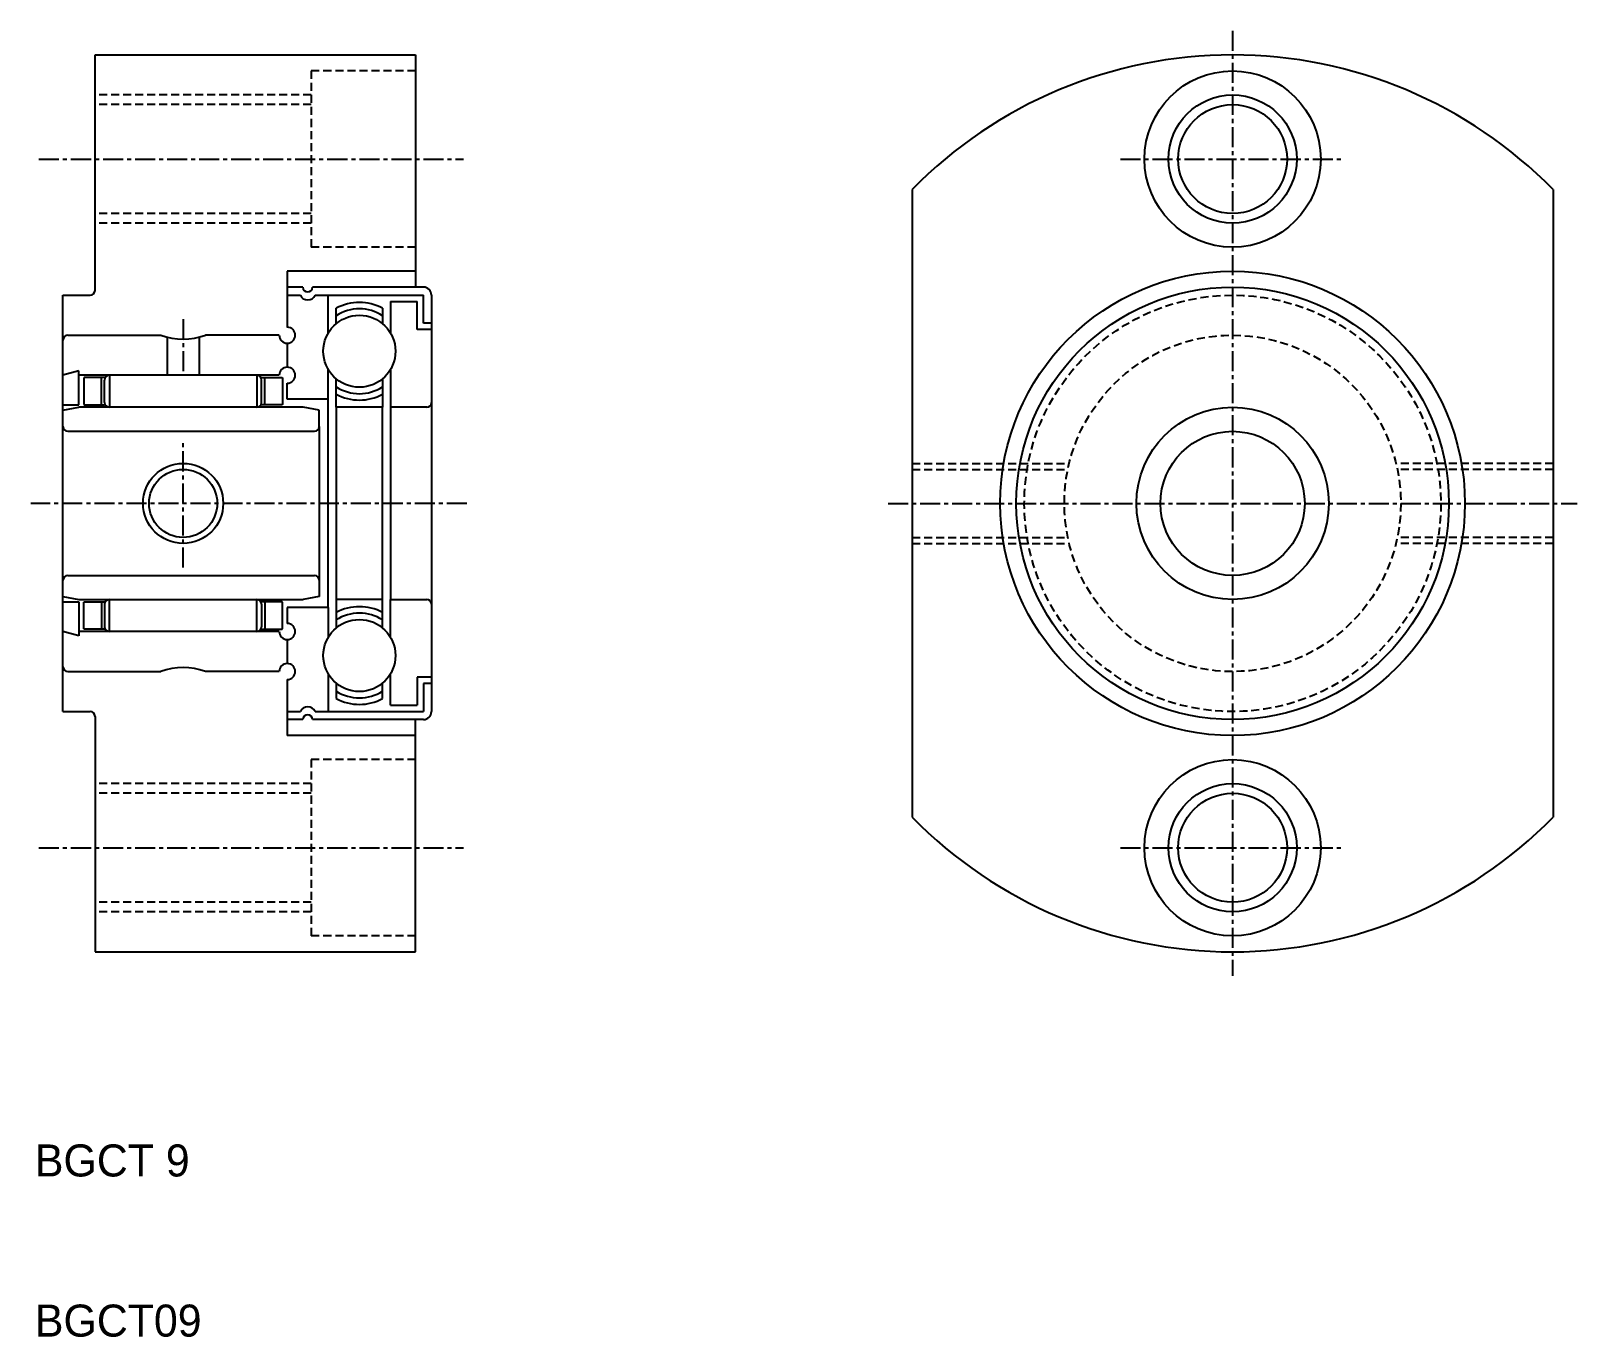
# Model space of a CAD drawing. Extents: x 101.1 to 197.6, y 45.7 to 127.3.
import ezdxf

# ---------------------------------------------------------------- set-up
doc = ezdxf.new("R2010")
doc.units = 0
doc.linetypes.add('CENTER', pattern=[2, 1.25, -0.25, 0.25, -0.25])
doc.linetypes.add('DASHED', pattern=[0.75, 0.5, -0.25])
doc.layers.get('0').update_dxf_attribs({"linetype": 'CONTINUOUS'})
doc.layers.add('CENTER', color=1, linetype='CENTER')

msp = doc.modelspace()

# ---------------------------------------------------------------- linework, layer by layer
at = {"color": 7, "linetype": 'CONTINUOUS'}
for p, q in [((105.114, 125.799), (125.114, 125.799)), ((105.114, 111.099), (105.114, 125.799)), ((125.114, 125.799), (125.114, 111.299)), ((156.114, 117.395), (156.114, 78.203)), ((196.114, 117.395), (196.114, 78.203)), ((117.114, 112.299), (117.114, 108.799)), ((125.114, 112.299), (117.114, 112.299)), ((118.09, 111.299), (117.114, 111.299)), ((125.614, 111.299), (118.69, 111.299)), ((103.114, 84.799), (103.114, 110.799)), ((103.114, 110.799), (104.814, 110.799)), ((117.114, 110.799), (117.932, 110.799)), ((118.848, 110.799), (125.614, 110.799)), ((119.666, 108.424), (119.666, 110.799)), ((123.563, 110.399), (125.214, 110.399)), ((123.563, 110.399), (123.563, 108.424)), ((125.214, 108.649), (125.214, 110.399)), ((125.614, 109.049), (125.614, 110.799)), ((126.114, 110.799), (126.114, 84.799)), ((120.166, 109.021), (120.166, 109.983)), ((123.063, 109.983), (123.063, 109.021)), ((126.114, 109.049), (125.614, 109.049)), ((103.414, 108.299), (109.222, 108.299)), ((109.614, 108.176), (109.614, 105.799)), ((111.614, 108.176), (111.614, 105.799)), ((116.614, 108.299), (112.006, 108.299)), ((126.114, 108.649), (125.214, 108.649)), ((117.114, 107.799), (117.114, 106.299)), ((119.666, 91.299), (119.666, 106.174)), ((123.563, 106.174), (123.563, 91.799)), ((104.114, 106.067), (103.114, 105.799)), ((104.114, 103.949), (104.114, 106.067)), ((116.614, 105.799), (104.114, 105.799)), ((104.434, 105.649), (104.414, 105.629)), ((104.414, 105.629), (104.414, 103.969)), ((105.714, 105.649), (104.434, 105.649)), ((105.074, 105.649), (105.074, 105.649)), ((105.394, 105.649), (105.394, 105.649)), ((105.514, 105.629), (105.494, 105.649)), ((105.514, 103.949), (105.514, 105.629)), ((105.714, 104.099), (105.714, 105.499)), ((106.014, 105.799), (106.014, 103.799)), ((115.214, 105.799), (115.214, 103.799)), ((115.514, 105.649), (116.794, 105.649)), ((115.514, 104.099), (115.514, 105.499)), ((115.714, 105.629), (115.734, 105.649)), ((115.714, 103.949), (115.714, 105.629)), ((116.794, 105.649), (116.814, 105.629)), ((116.814, 105.629), (116.814, 103.969)), ((117.114, 104.299), (117.114, 105.299)), ((120.166, 103.799), (120.166, 105.577)), ((123.063, 105.577), (123.063, 103.799)), ((119.666, 104.299), (117.114, 104.299)), ((103.114, 103.949), (104.114, 103.949)), ((103.114, 103.623), (104.114, 103.799)), ((118.114, 103.799), (104.114, 103.799)), ((104.414, 103.969), (104.434, 103.949)), ((104.434, 103.949), (105.714, 103.949)), ((111.985, 103.799), (111.985, 103.799)), ((116.794, 103.949), (115.514, 103.949)), ((116.814, 103.969), (116.794, 103.949)), ((119.114, 103.623), (118.114, 103.799)), ((119.114, 102.599), (119.114, 103.623)), ((120.166, 103.799), (120.166, 90.021)), ((123.063, 103.799), (120.166, 103.799)), ((123.063, 90.021), (123.063, 103.799)), ((125.814, 103.799), (123.563, 103.799)), ((103.414, 102.299), (118.814, 102.299)), ((119.114, 102.599), (119.114, 92.999)), ((103.414, 93.299), (118.814, 93.299)), ((119.114, 92.999), (119.114, 91.975)), ((103.114, 91.975), (104.114, 91.799)), ((104.114, 91.799), (118.114, 91.799)), ((106.014, 89.799), (106.014, 91.799)), ((115.214, 89.799), (115.214, 91.799)), ((119.114, 91.975), (118.114, 91.799)), ((123.063, 91.799), (120.166, 91.799)), ((123.563, 89.424), (123.563, 91.799)), ((123.563, 91.799), (125.814, 91.799)), ((103.114, 91.649), (104.114, 91.649)), ((104.114, 91.649), (104.114, 89.531)), ((104.414, 91.629), (104.434, 91.649)), ((104.414, 89.969), (104.414, 91.629)), ((104.434, 91.649), (105.714, 91.649)), ((105.514, 91.649), (105.514, 89.969)), ((105.714, 91.499), (105.714, 90.099)), ((116.794, 91.649), (115.514, 91.649)), ((115.514, 91.499), (115.514, 90.099)), ((115.714, 91.649), (115.714, 89.969)), ((116.814, 91.629), (116.794, 91.649)), ((116.814, 89.969), (116.814, 91.629)), ((117.114, 91.299), (117.114, 90.299)), ((119.666, 91.299), (117.114, 91.299)), ((119.666, 91.299), (119.666, 89.424)), ((104.114, 89.531), (103.114, 89.799)), ((116.614, 89.799), (104.114, 89.799)), ((104.434, 89.949), (104.414, 89.969)), ((105.714, 89.949), (104.434, 89.949)), ((105.514, 89.969), (105.494, 89.949)), ((115.514, 89.949), (116.794, 89.949)), ((115.714, 89.969), (115.734, 89.949)), ((116.794, 89.949), (116.814, 89.969)), ((117.114, 89.299), (117.114, 87.799)), ((103.414, 87.299), (109.222, 87.299)), ((116.614, 87.299), (112.006, 87.299)), ((119.666, 87.174), (119.666, 84.799)), ((123.563, 85.199), (123.563, 87.174)), ((126.114, 86.949), (125.214, 86.949)), ((125.214, 86.949), (125.214, 85.199)), ((117.114, 86.799), (117.114, 83.299)), ((120.166, 86.577), (120.166, 85.615)), ((123.063, 85.615), (123.063, 86.577)), ((126.114, 86.549), (125.614, 86.549)), ((125.614, 86.549), (125.614, 84.799)), ((123.563, 85.199), (125.214, 85.199)), ((103.114, 84.799), (104.814, 84.799)), ((105.114, 84.499), (105.114, 69.799)), ((117.114, 84.799), (117.932, 84.799)), ((118.09, 84.299), (117.114, 84.299)), ((125.614, 84.299), (118.69, 84.299)), ((118.848, 84.799), (125.614, 84.799)), ((125.114, 69.799), (125.114, 84.299)), ((125.114, 83.299), (117.114, 83.299)), ((105.114, 69.799), (125.114, 69.799))]:
    msp.add_line(p, q, dxfattribs=at)
at = {"color": 3, "linetype": 'DASHED'}
for p, q in [((118.614, 124.799), (118.614, 113.799)), ((125.114, 124.799), (118.614, 124.799)), ((118.614, 123.299), (105.114, 123.299)), ((118.614, 122.699), (105.114, 122.699)), ((118.614, 115.899), (105.114, 115.899)), ((118.614, 115.299), (105.114, 115.299)), ((125.114, 113.799), (118.614, 113.799)), ((156.114, 100.299), (165.916, 100.299)), ((156.114, 99.924), (165.832, 99.924)), ((196.114, 100.299), (186.312, 100.299)), ((196.114, 99.924), (186.397, 99.924)), ((156.114, 95.674), (165.832, 95.674)), ((196.114, 95.674), (186.397, 95.674)), ((156.114, 95.299), (165.916, 95.299)), ((196.114, 95.299), (186.312, 95.299)), ((118.614, 81.799), (118.614, 70.799)), ((125.114, 81.799), (118.614, 81.799)), ((118.614, 80.299), (105.114, 80.299)), ((118.614, 79.699), (105.114, 79.699)), ((118.614, 72.899), (105.114, 72.899)), ((118.614, 72.299), (105.114, 72.299)), ((125.114, 70.799), (118.614, 70.799))]:
    msp.add_line(p, q, dxfattribs=at)
at = {"color": 7, "linetype": 'CONTINUOUS'}
for centre, radius in [((176.114, 119.299), 5.5), ((176.114, 119.299), 3.4), ((176.114, 97.799), 14.5), ((176.114, 97.799), 13.5), ((121.614, 107.299), 2.25), ((176.114, 97.799), 6), ((176.114, 97.799), 4.5), ((110.614, 97.799), 2.125), ((121.614, 88.299), 2.25), ((176.114, 76.299), 5.5), ((176.114, 76.299), 3.4)]:
    msp.add_circle(centre, radius, dxfattribs=at)
at = {"color": 3, "linetype": 'CONTINUOUS'}
for centre, radius in [((176.114, 119.299), 4), ((110.614, 97.799), 2.5), ((176.114, 76.299), 4)]:
    msp.add_circle(centre, radius, dxfattribs=at)
at = {"color": 3, "linetype": 'DASHED'}
for radius in [13, 10.5]:
    msp.add_circle((176.114, 97.799), radius, dxfattribs=at)
at = {"color": 7, "linetype": 'CONTINUOUS'}
for centre, radius, start, end in [((176.114, 97.799), 28, 44.41531, 135.58469), ((104.814, 111.099), 0.3, 270, 0), ((118.39, 111.299), 0.3, 180, 360), ((125.614, 110.799), 0.5, 0, 90), ((118.39, 110.999), 0.5, 203.57818, 336.42182), ((121.614, 107.299), 3.05, 61.64477, 118.35523), ((121.614, 107.299), 2.65, 56.8642, 123.1358), ((103.414, 107.999), 0.3, 90, 180), ((110.614, 112.049), 4, 249.63587, 290.36413), ((117.114, 108.299), 0.5, 180, 90), ((117.114, 105.799), 0.5, 270, 180), ((106.014, 105.499), 0.3, 90.00024, 179.99982), ((115.214, 105.499), 0.3, 0.00018, 89.99976), ((121.614, 107.299), 2.65, 236.8642, 303.1358), ((121.614, 107.299), 3.05, 241.64477, 298.35523), ((106.014, 104.099), 0.3, 180, 270), ((115.214, 104.099), 0.3, 270, 0), ((125.814, 104.099), 0.3, 270, 0), ((103.414, 102.599), 0.3, 180, 270), ((118.814, 102.599), 0.3, 270, 0), ((103.414, 92.999), 0.3, 90, 180), ((118.814, 92.999), 0.3, 0, 90), ((106.014, 91.499), 0.3, 90, 180), ((115.214, 91.499), 0.3, 0, 90), ((125.814, 91.499), 0.3, 0, 90), ((121.614, 88.299), 3.05, 61.64477, 118.35523), ((121.614, 88.299), 2.65, 56.8642, 123.1358), ((106.014, 90.099), 0.3, 180.00018, 269.99976), ((115.214, 90.099), 0.3, 270.00024, 359.99982), ((117.114, 89.799), 0.5, 180, 90), ((103.414, 87.599), 0.3, 180, 270), ((110.614, 83.549), 4, 69.63587, 110.36413), ((117.114, 87.299), 0.5, 270, 180), ((121.614, 88.299), 2.65, 236.8642, 303.1358), ((118.39, 84.599), 0.5, 23.57818, 156.42182), ((121.614, 88.299), 3.05, 241.64477, 298.35523), ((104.814, 84.499), 0.3, 0, 90), ((118.39, 84.299), 0.3, 0, 180), ((125.614, 84.799), 0.5, 270, 0), ((176.114, 97.799), 28, 224.41531, 315.58469)]:
    msp.add_arc(centre, radius, start, end, dxfattribs=at)
at = {"layer": 'CENTER', "color": 1, "linetype": 'CENTER'}
for p, q in [((176.114, 127.299), (176.114, 68.299)), ((101.614, 119.299), (128.114, 119.299)), ((169.114, 119.299), (183.114, 119.299)), ((110.614, 109.299), (110.614, 105.799)), ((110.614, 93.799), (110.614, 101.799)), ((128.323, 97.799), (101.114, 97.799)), ((154.614, 97.799), (197.614, 97.799)), ((101.614, 76.299), (128.114, 76.299)), ((169.114, 76.299), (183.114, 76.299))]:
    msp.add_line(p, q, dxfattribs=at)

# ---------------------------------------------------------------- texts
at = {"color": 7, "linetype": 'CONTINUOUS'}
for s, p in [('BGCT 9', (101.363, 55.772)), ('BGCT09', (101.363, 45.772))]:
    msp.add_text(s, height=2, dxfattribs=at).set_placement(p)

doc.saveas('drawing.dxf')
